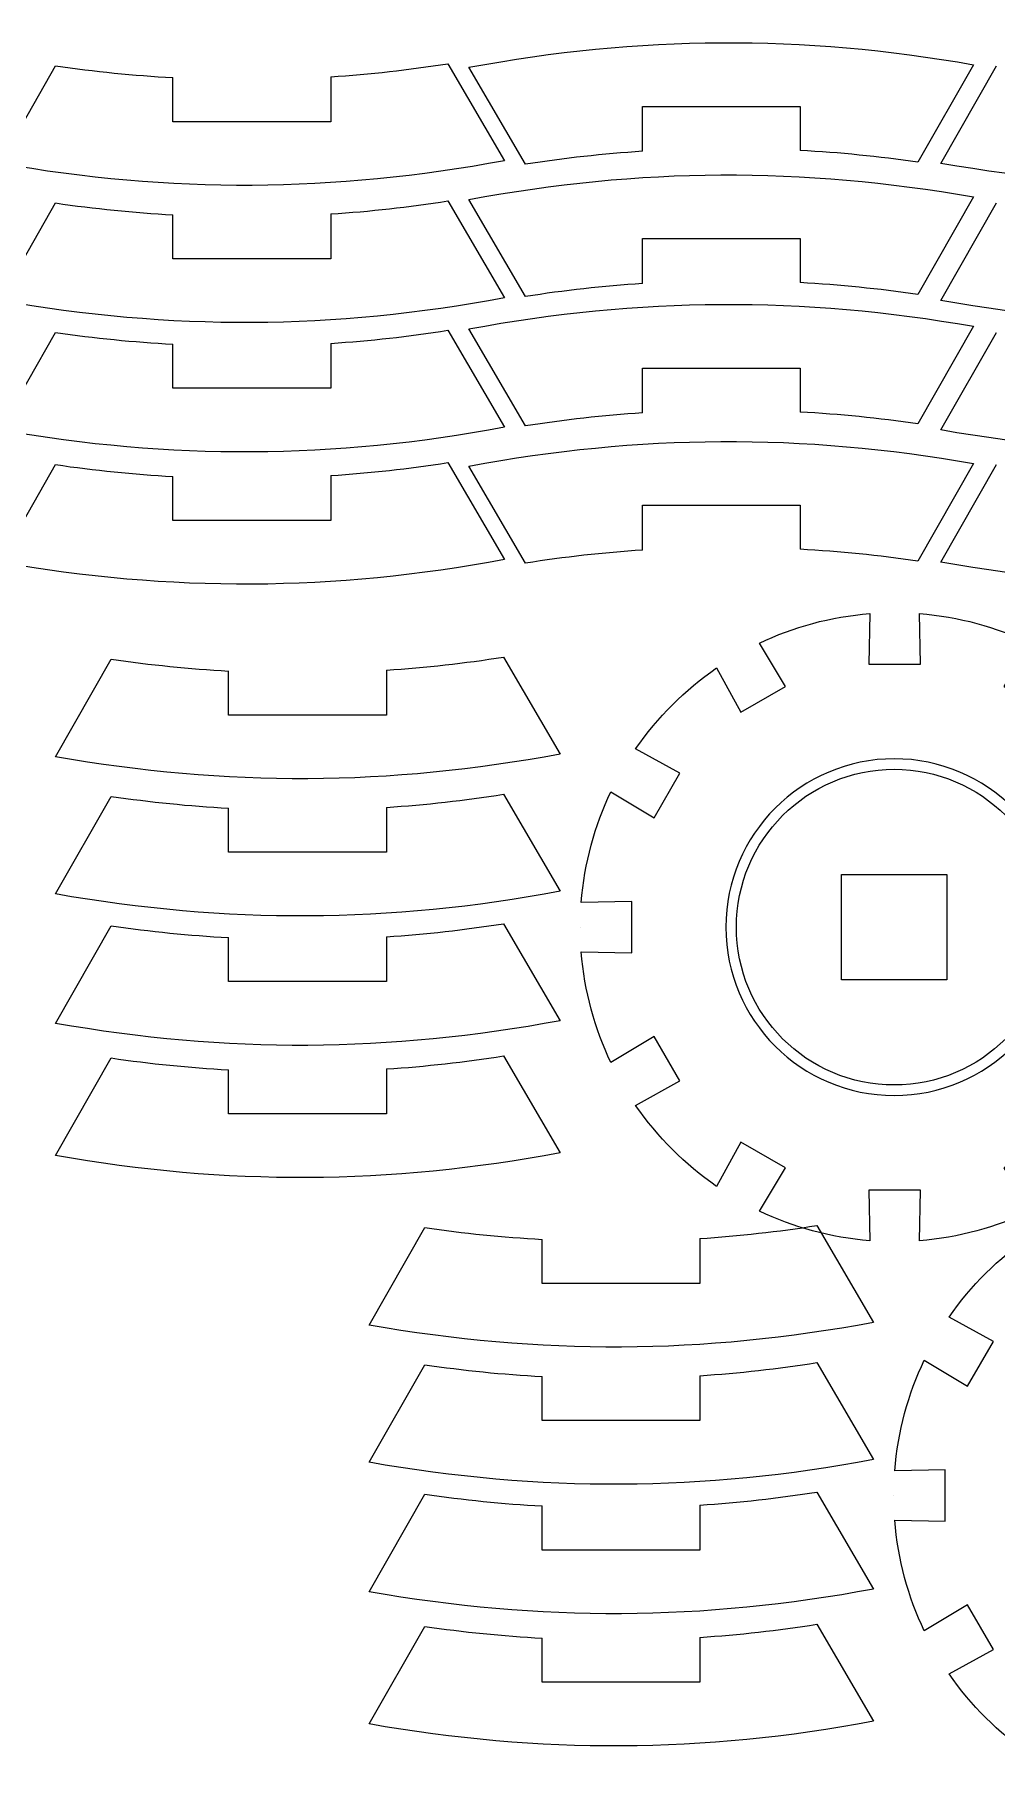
# Model space of a CAD drawing. Header units: centimetres. Extents: x -226 to -75, y 0 to 222.
# Drawn here: x -179.43 to -174.86, y 5.6 to 13.79 of the extents above; entities that cross this region are included whole.
import ezdxf

# ---------------------------------------------------------------- set-up
doc = ezdxf.new("R2010")
doc.units = ezdxf.units.CM
doc.header["$MEASUREMENT"] = 0
doc.layers.add('layer 1', color=7, linetype='Continuous')

msp = doc.modelspace()

# ---------------------------------------------------------------- linework, layer by layer
at = {"layer": 'layer 1', "color": 1, "lineweight": 9}
for points in [[(-177.3656, 13.63624), (-176.55467, 13.78812), (-175.7798, 13.79217), (-174.96735, 13.64877)], [(-179.59499, 13.17984), (-179.59499, 13.17984), (-179.33048, 13.64356), (-179.33048, 13.64356)], [(-179.33048, 13.64355), (-179.14499, 13.61635), (-178.95925, 13.59758), (-178.77207, 13.58725)], [(-178.02207, 13.59132), (-177.83559, 13.6036), (-177.65066, 13.62427), (-177.46605, 13.65334)], [(-177.46606, 13.65333), (-177.46606, 13.65333), (-177.19672, 13.19246), (-177.19672, 13.19246)], [(-177.09627, 13.17529), (-177.09627, 13.17529), (-177.36561, 13.63623), (-177.36561, 13.63623)], [(-174.96734, 13.64879), (-174.96734, 13.64879), (-175.23181, 13.18506), (-175.23181, 13.18506)], [(-175.12178, 13.17984), (-175.12178, 13.17984), (-174.85727, 13.64356), (-174.85727, 13.64356)], [(-178.77207, 13.37793), (-178.77207, 13.37793), (-178.77207, 13.58727), (-178.77207, 13.58727)], [(-178.02207, 13.59132), (-178.02207, 13.59132), (-178.02207, 13.37793), (-178.02207, 13.37793)], [(-176.54026, 13.2373), (-176.54026, 13.2373), (-176.54026, 13.4507), (-176.54026, 13.4507)], [(-176.54026, 13.45069), (-176.54026, 13.45069), (-175.79026, 13.45069), (-175.79026, 13.45069)], [(-175.79027, 13.45069), (-175.79027, 13.45069), (-175.79027, 13.24129), (-175.79027, 13.24129)], [(-178.02207, 13.37793), (-178.02207, 13.37793), (-178.77207, 13.37793), (-178.77207, 13.37793)], [(-176.54026, 13.2373), (-176.72671, 13.22496), (-176.91167, 13.20435), (-177.09628, 13.17528)], [(-175.23181, 13.18508), (-175.4173, 13.21228), (-175.60308, 13.23097), (-175.79026, 13.24131)], [(-177.19673, 13.19245), (-178.00766, 13.04051), (-178.7825, 13.03645), (-179.59498, 13.17985)], [(-177.3656, 13.00793), (-176.55467, 13.15987), (-175.7798, 13.16393), (-174.96735, 13.02045)], [(-172.72351, 13.19245), (-173.53444, 13.04051), (-174.30928, 13.03645), (-175.12177, 13.17985)], [(-179.59499, 12.52796), (-179.59499, 12.52796), (-179.33048, 12.99168), (-179.33048, 12.99168)], [(-179.33048, 12.99167), (-179.14499, 12.96447), (-178.95925, 12.94577), (-178.77207, 12.93543)], [(-178.02207, 12.93944), (-177.83559, 12.95179), (-177.65066, 12.97239), (-177.46605, 13.00146)], [(-177.46606, 13.00145), (-177.46606, 13.00145), (-177.19672, 12.54058), (-177.19672, 12.54058)], [(-177.09627, 12.54704), (-177.09627, 12.54704), (-177.36561, 13.00791), (-177.36561, 13.00791)], [(-174.96734, 13.02047), (-174.96734, 13.02047), (-175.23181, 12.55674), (-175.23181, 12.55674)], [(-175.12178, 12.52796), (-175.12178, 12.52796), (-174.85727, 12.99168), (-174.85727, 12.99168)], [(-178.77207, 12.72605), (-178.77207, 12.72605), (-178.77207, 12.93546), (-178.77207, 12.93546)], [(-178.02207, 12.93944), (-178.02207, 12.93944), (-178.02207, 12.72605), (-178.02207, 12.72605)], [(-176.54026, 12.82238), (-176.54026, 12.82238), (-175.79026, 12.82238), (-175.79026, 12.82238)], [(-176.54026, 12.60905), (-176.54026, 12.60905), (-176.54026, 12.82238), (-176.54026, 12.82238)], [(-175.79027, 12.82238), (-175.79027, 12.82238), (-175.79027, 12.61304), (-175.79027, 12.61304)], [(-178.02207, 12.72605), (-178.02207, 12.72605), (-178.77207, 12.72605), (-178.77207, 12.72605)], [(-177.19673, 12.54057), (-178.00766, 12.38862), (-178.7825, 12.38457), (-179.59498, 12.52797)], [(-177.3656, 12.39305), (-176.55467, 12.54499), (-175.7798, 12.54898), (-174.96735, 12.40557)], [(-176.54026, 12.60905), (-176.72671, 12.59671), (-176.91167, 12.57611), (-177.09628, 12.54704)], [(-175.23181, 12.55676), (-175.4173, 12.58403), (-175.60308, 12.60273), (-175.79026, 12.61306)], [(-172.72351, 12.54057), (-173.53444, 12.38862), (-174.30928, 12.38457), (-175.12177, 12.52797)], [(-179.59499, 11.91308), (-179.59499, 11.91308), (-179.33048, 12.3768), (-179.33048, 12.3768)], [(-179.33048, 12.37679), (-179.14499, 12.34959), (-178.95925, 12.33089), (-178.77207, 12.32055)], [(-178.02207, 12.32456), (-177.83559, 12.33691), (-177.65066, 12.35751), (-177.46605, 12.38658)], [(-177.46606, 12.38657), (-177.46606, 12.38657), (-177.19672, 11.9257), (-177.19672, 11.9257)], [(-177.09627, 11.93216), (-177.09627, 11.93216), (-177.36561, 12.39303), (-177.36561, 12.39303)], [(-174.96734, 12.40559), (-174.96734, 12.40559), (-175.23181, 11.94186), (-175.23181, 11.94186)], [(-175.12178, 11.91308), (-175.12178, 11.91308), (-174.85727, 12.3768), (-174.85727, 12.3768)], [(-178.77207, 12.11117), (-178.77207, 12.11117), (-178.77207, 12.32058), (-178.77207, 12.32058)], [(-178.02207, 12.32456), (-178.02207, 12.32456), (-178.02207, 12.11117), (-178.02207, 12.11117)], [(-176.54026, 11.99411), (-176.54026, 11.99411), (-176.54026, 12.2075), (-176.54026, 12.2075)], [(-176.54026, 12.20749), (-176.54026, 12.20749), (-175.79026, 12.20749), (-175.79026, 12.20749)], [(-175.79027, 12.20749), (-175.79027, 12.20749), (-175.79027, 11.99816), (-175.79027, 11.99816)], [(-178.02207, 12.11117), (-178.02207, 12.11117), (-178.77207, 12.11117), (-178.77207, 12.11117)], [(-176.54026, 11.99411), (-176.72671, 11.98183), (-176.91167, 11.96116), (-177.09628, 11.93216)], [(-175.23181, 11.94188), (-175.4173, 11.96908), (-175.60308, 11.98784), (-175.79026, 11.99818)], [(-177.19673, 11.92569), (-178.00766, 11.77374), (-178.7825, 11.76969), (-179.59498, 11.91309)], [(-177.3656, 11.74117), (-176.55467, 11.89311), (-175.7798, 11.89717), (-174.96735, 11.75369)], [(-172.72351, 11.92569), (-173.53444, 11.77374), (-174.30928, 11.76969), (-175.12177, 11.91309)], [(-179.59499, 11.28483), (-179.59499, 11.28483), (-179.33048, 11.74856), (-179.33048, 11.74856)], [(-179.33048, 11.74854), (-179.14499, 11.72134), (-178.95925, 11.70257), (-178.77207, 11.69224)], [(-178.02207, 11.69631), (-177.83559, 11.70859), (-177.65066, 11.72926), (-177.46605, 11.75826)], [(-177.46606, 11.75825), (-177.46606, 11.75825), (-177.19672, 11.29738), (-177.19672, 11.29738)], [(-177.09627, 11.28028), (-177.09627, 11.28028), (-177.36561, 11.74115), (-177.36561, 11.74115)], [(-174.96734, 11.75371), (-174.96734, 11.75371), (-175.23181, 11.29005), (-175.23181, 11.29005)], [(-175.12178, 11.28483), (-175.12178, 11.28483), (-174.85727, 11.74856), (-174.85727, 11.74856)], [(-178.77207, 11.48292), (-178.77207, 11.48292), (-178.77207, 11.69226), (-178.77207, 11.69226)], [(-178.02207, 11.69631), (-178.02207, 11.69631), (-178.02207, 11.48292), (-178.02207, 11.48292)], [(-178.02207, 11.48292), (-178.02207, 11.48292), (-178.77207, 11.48292), (-178.77207, 11.48292)], [(-176.54026, 11.34229), (-176.54026, 11.34229), (-176.54026, 11.55562), (-176.54026, 11.55562)], [(-176.54026, 11.55561), (-176.54026, 11.55561), (-175.79026, 11.55561), (-175.79026, 11.55561)], [(-175.79027, 11.55561), (-175.79027, 11.55561), (-175.79027, 11.34628), (-175.79027, 11.34628)], [(-176.54026, 11.34229), (-176.72671, 11.32995), (-176.91167, 11.30934), (-177.09628, 11.28027)], [(-175.23181, 11.29007), (-175.4173, 11.31727), (-175.60308, 11.33596), (-175.79026, 11.3463)], [(-177.19673, 11.29737), (-178.00766, 11.14543), (-178.7825, 11.14144), (-179.59498, 11.28485)], [(-172.72351, 11.29737), (-173.53444, 11.14543), (-174.30928, 11.14144), (-175.12177, 11.28485)], [(-179.33003, 10.36044), (-179.33003, 10.36044), (-179.06556, 10.8241), (-179.06556, 10.8241)], [(-179.06555, 10.82408), (-178.88006, 10.79688), (-178.69429, 10.77819), (-178.50707, 10.76785)], [(-177.7571, 10.77185), (-177.57063, 10.7842), (-177.38566, 10.8048), (-177.20109, 10.83387)], [(-177.2011, 10.83387), (-177.2011, 10.83387), (-176.93176, 10.373), (-176.93176, 10.373)], [(-178.50707, 10.55853), (-178.50707, 10.55853), (-178.50707, 10.76787), (-178.50707, 10.76787)], [(-177.7571, 10.77185), (-177.7571, 10.77185), (-177.7571, 10.55853), (-177.7571, 10.55853)], [(-177.7571, 10.55853), (-177.7571, 10.55853), (-178.50707, 10.55853), (-178.50707, 10.55853)], [(-176.93176, 10.37298), (-177.74269, 10.22104), (-178.51753, 10.21698), (-179.33002, 10.36046)], [(-179.33003, 9.70856), (-179.33003, 9.70856), (-179.06556, 10.17229), (-179.06556, 10.17229)], [(-179.06555, 10.17227), (-178.88006, 10.14507), (-178.69429, 10.1263), (-178.50707, 10.11597)], [(-177.7571, 10.12004), (-177.57063, 10.13232), (-177.38566, 10.15299), (-177.20109, 10.18199)], [(-177.2011, 10.18199), (-177.2011, 10.18199), (-176.93176, 9.72112), (-176.93176, 9.72112)], [(-178.50707, 9.90665), (-178.50707, 9.90665), (-178.50707, 10.11599), (-178.50707, 10.11599)], [(-177.7571, 10.12004), (-177.7571, 10.12004), (-177.7571, 9.90665), (-177.7571, 9.90665)], [(-177.7571, 9.90665), (-177.7571, 9.90665), (-178.50707, 9.90665), (-178.50707, 9.90665)], [(-175.59358, 9.30073), (-175.59358, 9.30073), (-175.59358, 9.80076), (-175.59358, 9.80076)], [(-175.59358, 9.80075), (-175.59358, 9.80075), (-175.09356, 9.80075), (-175.09356, 9.80075)], [(-175.09356, 9.80075), (-175.09356, 9.80075), (-175.09356, 9.30073), (-175.09356, 9.30073)], [(-176.93176, 9.7211), (-177.74269, 9.56916), (-178.51753, 9.56518), (-179.33002, 9.70858)], [(-179.33003, 9.09368), (-179.33003, 9.09368), (-179.06556, 9.55741), (-179.06556, 9.55741)], [(-179.06555, 9.55739), (-178.88006, 9.53012), (-178.69429, 9.51142), (-178.50707, 9.50109)], [(-177.7571, 9.50509), (-177.57063, 9.51744), (-177.38566, 9.53804), (-177.20109, 9.56711)], [(-177.2011, 9.5671), (-177.2011, 9.5671), (-176.93176, 9.10624), (-176.93176, 9.10624)], [(-178.50707, 9.29177), (-178.50707, 9.29177), (-178.50707, 9.50111), (-178.50707, 9.50111)], [(-177.7571, 9.50509), (-177.7571, 9.50509), (-177.7571, 9.29177), (-177.7571, 9.29177)], [(-177.7571, 9.29177), (-177.7571, 9.29177), (-178.50707, 9.29177), (-178.50707, 9.29177)], [(-175.09356, 9.30073), (-175.09356, 9.30073), (-175.59359, 9.30073), (-175.59359, 9.30073)], [(-176.93176, 9.10622), (-177.74269, 8.95428), (-178.51753, 8.95022), (-179.33002, 9.0937)], [(-177.7571, 8.87685), (-177.57063, 8.88919), (-177.38566, 8.9098), (-177.20109, 8.93886)], [(-177.2011, 8.93886), (-177.2011, 8.93886), (-176.93176, 8.47792), (-176.93176, 8.47792)], [(-179.33003, 8.46536), (-179.33003, 8.46536), (-179.06556, 8.92909), (-179.06556, 8.92909)], [(-179.06555, 8.92907), (-178.88006, 8.90188), (-178.69429, 8.88318), (-178.50707, 8.87284)], [(-178.50707, 8.66346), (-178.50707, 8.66346), (-178.50707, 8.87287), (-178.50707, 8.87287)], [(-177.7571, 8.87685), (-177.7571, 8.87685), (-177.7571, 8.66345), (-177.7571, 8.66345)], [(-177.7571, 8.66346), (-177.7571, 8.66346), (-178.50707, 8.66346), (-178.50707, 8.66346)], [(-176.93176, 8.4779), (-177.74269, 8.32603), (-178.51753, 8.32198), (-179.33002, 8.46538)], [(-177.83985, 7.65994), (-177.83985, 7.65994), (-177.57538, 8.12359), (-177.57538, 8.12359)], [(-177.57538, 8.12358), (-177.38989, 8.09638), (-177.20411, 8.07768), (-177.01689, 8.06734)], [(-176.26693, 8.07135), (-176.08045, 8.0837), (-175.89549, 8.1043), (-175.71091, 8.13337)], [(-175.71093, 8.13336), (-175.71093, 8.13336), (-175.44158, 7.67249), (-175.44158, 7.67249)], [(-177.01689, 7.85803), (-177.01689, 7.85803), (-177.01689, 8.06737), (-177.01689, 8.06737)], [(-176.26693, 8.07135), (-176.26693, 8.07135), (-176.26693, 7.85802), (-176.26693, 7.85802)], [(-176.26693, 7.85803), (-176.26693, 7.85803), (-177.0169, 7.85803), (-177.0169, 7.85803)], [(-175.44159, 7.67248), (-176.25252, 7.52054), (-177.02736, 7.51648), (-177.83984, 7.65995)], [(-177.83985, 7.00805), (-177.83985, 7.00805), (-177.57538, 7.47178), (-177.57538, 7.47178)], [(-177.57538, 7.47176), (-177.38989, 7.44456), (-177.20411, 7.4258), (-177.01689, 7.41546)], [(-176.26693, 7.41953), (-176.08045, 7.43181), (-175.89549, 7.45248), (-175.71091, 7.48148)], [(-175.71093, 7.48148), (-175.71093, 7.48148), (-175.44158, 7.02061), (-175.44158, 7.02061)], [(-177.01689, 7.20615), (-177.01689, 7.20615), (-177.01689, 7.41548), (-177.01689, 7.41548)], [(-176.26693, 7.41953), (-176.26693, 7.41953), (-176.26693, 7.20614), (-176.26693, 7.20614)], [(-176.26693, 7.20615), (-176.26693, 7.20615), (-177.0169, 7.20615), (-177.0169, 7.20615)], [(-175.44159, 7.02059), (-176.25252, 6.86865), (-177.02736, 6.86466), (-177.83984, 7.00807)], [(-177.83985, 6.39317), (-177.83985, 6.39317), (-177.57538, 6.8569), (-177.57538, 6.8569)], [(-177.57538, 6.85688), (-177.38989, 6.82961), (-177.20411, 6.81092), (-177.01689, 6.80058)], [(-176.26693, 6.80459), (-176.08045, 6.81693), (-175.89549, 6.83754), (-175.71091, 6.8666)], [(-176.26693, 6.80459), (-176.26693, 6.80459), (-176.26693, 6.59126), (-176.26693, 6.59126)], [(-175.71093, 6.8666), (-175.71093, 6.8666), (-175.44158, 6.40573), (-175.44158, 6.40573)], [(-177.01689, 6.59127), (-177.01689, 6.59127), (-177.01689, 6.8006), (-177.01689, 6.8006)], [(-176.26693, 6.59127), (-176.26693, 6.59127), (-177.0169, 6.59127), (-177.0169, 6.59127)], [(-175.44159, 6.40571), (-176.25252, 6.25377), (-177.02736, 6.24972), (-177.83984, 6.39319)], [(-176.26693, 6.17634), (-176.08045, 6.18869), (-175.89549, 6.20929), (-175.71091, 6.23836)], [(-175.71093, 6.23835), (-175.71093, 6.23835), (-175.44158, 5.77741), (-175.44158, 5.77741)], [(-177.83985, 5.76486), (-177.83985, 5.76486), (-177.57538, 6.22858), (-177.57538, 6.22858)], [(-177.57538, 6.22857), (-177.38989, 6.20137), (-177.20411, 6.18267), (-177.01689, 6.17233)], [(-177.01689, 5.96295), (-177.01689, 5.96295), (-177.01689, 6.17236), (-177.01689, 6.17236)], [(-176.26693, 6.17634), (-176.26693, 6.17634), (-176.26693, 5.96294), (-176.26693, 5.96294)], [(-176.26693, 5.96295), (-176.26693, 5.96295), (-177.0169, 5.96295), (-177.0169, 5.96295)], [(-175.44159, 5.7774), (-176.25252, 5.62553), (-177.02736, 5.62147), (-177.83984, 5.76487)]]:
    msp.add_open_spline(points, degree=3, dxfattribs=at)
for points, knots in [([(-176.36215, 10.28175), (-176.36215, 10.28175), (-176.48467, 10.06959), (-176.48467, 10.06959), (-176.48467, 10.06959), (-176.48467, 10.06959), (-176.69055, 10.1942), (-176.69055, 10.1942), (-176.69055, 10.1942), (-176.7676, 10.0328), (-176.81621, 9.85539), (-176.83078, 9.66838), (-176.83078, 9.66838), (-176.83078, 9.66838), (-176.59082, 9.67328), (-176.59082, 9.67328), (-176.59082, 9.67328), (-176.59082, 9.67328), (-176.59082, 9.42828), (-176.59082, 9.42828), (-176.59082, 9.42828), (-176.59082, 9.42828), (-176.83082, 9.43322), (-176.83082, 9.43322), (-176.83082, 9.43322), (-176.81621, 9.24621), (-176.76764, 9.0688), (-176.69059, 8.90744), (-176.69059, 8.90744), (-176.69059, 8.90744), (-176.48464, 9.03193), (-176.48464, 9.03193), (-176.48464, 9.03193), (-176.48464, 9.03193), (-176.36212, 8.81981), (-176.36212, 8.81981), (-176.36212, 8.81981), (-176.36212, 8.81981), (-176.57269, 8.70396), (-176.57269, 8.70396), (-176.57269, 8.70396), (-176.46897, 8.55343), (-176.33845, 8.42293), (-176.18795, 8.31915), (-176.18795, 8.31915), (-176.18795, 8.31915), (-176.07199, 8.52972), (-176.07199, 8.52972), (-176.07199, 8.52972), (-176.07199, 8.52972), (-175.85983, 8.4072), (-175.85983, 8.4072), (-175.85983, 8.4072), (-175.85983, 8.4072), (-175.98447, 8.20125), (-175.98447, 8.20125), (-175.98447, 8.20125), (-175.82311, 8.12424), (-175.64566, 8.07559), (-175.45869, 8.06098), (-175.45869, 8.06098), (-175.45869, 8.06098), (-175.46356, 8.30098), (-175.46356, 8.30098), (-175.46356, 8.30098), (-175.46356, 8.30098), (-175.21855, 8.30098), (-175.21855, 8.30098), (-175.21855, 8.30098), (-175.21855, 8.30098), (-175.22346, 8.06098), (-175.22346, 8.06098), (-175.22346, 8.06098), (-175.03645, 8.07559), (-174.85907, 8.12417), (-174.69771, 8.20125), (-174.69771, 8.20125), (-174.69771, 8.20125), (-174.82224, 8.40713), (-174.82224, 8.40713), (-174.82224, 8.40713), (-174.82224, 8.40713), (-174.61005, 8.52965), (-174.61005, 8.52965), (-174.61005, 8.52965), (-174.61005, 8.52965), (-174.49419, 8.31915), (-174.49419, 8.31915), (-174.49419, 8.31915), (-174.34366, 8.42286), (-174.21314, 8.55336), (-174.10946, 8.70389), (-174.10946, 8.70389), (-174.10946, 8.70389), (-174.31989, 8.81981), (-174.31989, 8.81981), (-174.31989, 8.81981), (-174.31989, 8.81981), (-174.19744, 9.03193), (-174.19744, 9.03193), (-174.19744, 9.03193), (-174.19744, 9.03193), (-173.99156, 8.90737), (-173.99156, 8.90737), (-173.99156, 8.90737), (-173.91444, 9.06873), (-173.86583, 9.24618), (-173.85126, 9.43315), (-173.85126, 9.43315), (-173.85126, 9.43315), (-174.09118, 9.42828), (-174.09118, 9.42828), (-174.09118, 9.42828), (-174.09118, 9.42828), (-174.09122, 9.67328), (-174.09122, 9.67328), (-174.09122, 9.67328), (-174.09122, 9.67328), (-173.85126, 9.66831), (-173.85126, 9.66831), (-173.85126, 9.66831), (-173.86583, 9.85532), (-173.91444, 10.03273), (-173.99152, 10.19412), (-173.99152, 10.19412), (-173.99152, 10.19412), (-174.19737, 10.06959), (-174.19737, 10.06959), (-174.19737, 10.06959), (-174.19737, 10.06959), (-174.31989, 10.28175), (-174.31989, 10.28175), (-174.31989, 10.28175), (-174.31989, 10.28175), (-174.10942, 10.39757), (-174.10942, 10.39757), (-174.10942, 10.39757), (-174.21314, 10.54814), (-174.34363, 10.6787), (-174.49419, 10.78238), (-174.49419, 10.78238), (-174.49419, 10.78238), (-174.61001, 10.57199), (-174.61001, 10.57199), (-174.61001, 10.57199), (-174.61001, 10.57199), (-174.82221, 10.6944), (-174.82221, 10.6944), (-174.82221, 10.6944), (-174.82221, 10.6944), (-174.69764, 10.90028), (-174.69764, 10.90028), (-174.69764, 10.90028), (-174.85904, 10.97733), (-175.03645, 11.02597), (-175.22346, 11.04051), (-175.22346, 11.04051), (-175.22346, 11.04051), (-175.21855, 10.80059), (-175.21855, 10.80059), (-175.21855, 10.80059), (-175.21855, 10.80059), (-175.46356, 10.80059), (-175.46356, 10.80059), (-175.46356, 10.80059), (-175.46356, 10.80059), (-175.45865, 11.04051), (-175.45865, 11.04051), (-175.45865, 11.04051), (-175.64559, 11.02597), (-175.82304, 10.97733), (-175.98436, 10.90028), (-175.98436, 10.90028), (-175.98436, 10.90028), (-175.85987, 10.6944), (-175.85987, 10.6944), (-175.85987, 10.6944), (-175.85987, 10.6944), (-176.07203, 10.57191), (-176.07203, 10.57191), (-176.07203, 10.57191), (-176.07203, 10.57191), (-176.18792, 10.78238), (-176.18792, 10.78238), (-176.18792, 10.78238), (-176.33838, 10.6787), (-176.46894, 10.54814), (-176.57266, 10.39764), (-176.57266, 10.39764), (-176.57266, 10.39764), (-176.36215, 10.28175), (-176.36215, 10.28175)], [0, 0, 0, 0, 0.0204082, 0.0204082, 0.0204082, 0.0204082, 0.0408163, 0.0408163, 0.0408163, 0.0408163, 0.0612245, 0.0612245, 0.0612245, 0.0612245, 0.0816327, 0.0816327, 0.0816327, 0.0816327, 0.1020408, 0.1020408, 0.1020408, 0.1020408, 0.122449, 0.122449, 0.122449, 0.122449, 0.1428571, 0.1428571, 0.1428571, 0.1428571, 0.1632653, 0.1632653, 0.1632653, 0.1632653, 0.1836735, 0.1836735, 0.1836735, 0.1836735, 0.2040816, 0.2040816, 0.2040816, 0.2040816, 0.2244898, 0.2244898, 0.2244898, 0.2244898, 0.244898, 0.244898, 0.244898, 0.244898, 0.2653061, 0.2653061, 0.2653061, 0.2653061, 0.2857143, 0.2857143, 0.2857143, 0.2857143, 0.3061224, 0.3061224, 0.3061224, 0.3061224, 0.3265306, 0.3265306, 0.3265306, 0.3265306, 0.3469388, 0.3469388, 0.3469388, 0.3469388, 0.3673469, 0.3673469, 0.3673469, 0.3673469, 0.3877551, 0.3877551, 0.3877551, 0.3877551, 0.4081633, 0.4081633, 0.4081633, 0.4081633, 0.4285714, 0.4285714, 0.4285714, 0.4285714, 0.4489796, 0.4489796, 0.4489796, 0.4489796, 0.4693878, 0.4693878, 0.4693878, 0.4693878, 0.4897959, 0.4897959, 0.4897959, 0.4897959, 0.5102041, 0.5102041, 0.5102041, 0.5102041, 0.5306122, 0.5306122, 0.5306122, 0.5306122, 0.5510204, 0.5510204, 0.5510204, 0.5510204, 0.5714286, 0.5714286, 0.5714286, 0.5714286, 0.5918367, 0.5918367, 0.5918367, 0.5918367, 0.6122449, 0.6122449, 0.6122449, 0.6122449, 0.6326531, 0.6326531, 0.6326531, 0.6326531, 0.6530612, 0.6530612, 0.6530612, 0.6530612, 0.6734694, 0.6734694, 0.6734694, 0.6734694, 0.6938776, 0.6938776, 0.6938776, 0.6938776, 0.7142857, 0.7142857, 0.7142857, 0.7142857, 0.7346939, 0.7346939, 0.7346939, 0.7346939, 0.755102, 0.755102, 0.755102, 0.755102, 0.7755102, 0.7755102, 0.7755102, 0.7755102, 0.7959184, 0.7959184, 0.7959184, 0.7959184, 0.8163265, 0.8163265, 0.8163265, 0.8163265, 0.8367347, 0.8367347, 0.8367347, 0.8367347, 0.8571429, 0.8571429, 0.8571429, 0.8571429, 0.877551, 0.877551, 0.877551, 0.877551, 0.8979592, 0.8979592, 0.8979592, 0.8979592, 0.9183673, 0.9183673, 0.9183673, 0.9183673, 0.9387755, 0.9387755, 0.9387755, 0.9387755, 0.9591837, 0.9591837, 0.9591837, 0.9591837, 1, 1, 1, 1]), ([(-175.34354, 8.75076), (-175.78539, 8.75076), (-176.14357, 9.1089), (-176.14357, 9.55071), (-176.14357, 9.55071), (-176.14357, 9.99257), (-175.78539, 10.35074), (-175.34354, 10.35074), (-175.34354, 10.35074), (-174.90176, 10.35074), (-174.54354, 9.99257), (-174.54354, 9.55071), (-174.54354, 9.55071), (-174.54354, 9.1089), (-174.90176, 8.75076), (-175.34354, 8.75076)], [0, 0, 0, 0, 0.2, 0.2, 0.2, 0.2, 0.4, 0.4, 0.4, 0.4, 0.6, 0.6, 0.6, 0.6, 1, 1, 1, 1]), ([(-175.34354, 8.80078), (-174.92938, 8.80078), (-174.59353, 9.13655), (-174.59353, 9.55071), (-174.59353, 9.55071), (-174.59353, 9.96495), (-174.92938, 10.30072), (-175.34354, 10.30072), (-175.34354, 10.30072), (-175.75777, 10.30072), (-176.09358, 9.96495), (-176.09358, 9.55071), (-176.09358, 9.55071), (-176.09358, 9.13655), (-175.75777, 8.80078), (-175.34354, 8.80078)], [0, 0, 0, 0, 0.2, 0.2, 0.2, 0.2, 0.4, 0.4, 0.4, 0.4, 0.6, 0.6, 0.6, 0.6, 1, 1, 1, 1]), ([(-176.83582, 9.55147), (-176.83582, 9.55118), (-176.83585, 9.55097), (-176.83585, 9.55076), (-176.83585, 9.55076), (-176.83585, 9.55051), (-176.83582, 9.5503), (-176.83582, 9.55009), (-176.83582, 9.55009), (-176.83582, 9.55009), (-176.83582, 9.55147), (-176.83582, 9.55147)], [0, 0, 0, 0, 0.25, 0.25, 0.25, 0.25, 0.5, 0.5, 0.5, 0.5, 1, 1, 1, 1]), ([(-174.87197, 7.58125), (-174.87197, 7.58125), (-174.99449, 7.36909), (-174.99449, 7.36909), (-174.99449, 7.36909), (-174.99449, 7.36909), (-175.20037, 7.49369), (-175.20037, 7.49369), (-175.20037, 7.49369), (-175.27742, 7.33229), (-175.32603, 7.15488), (-175.3406, 6.96787), (-175.3406, 6.96787), (-175.3406, 6.96787), (-175.10064, 6.97278), (-175.10064, 6.97278), (-175.10064, 6.97278), (-175.10064, 6.97278), (-175.10064, 6.72777), (-175.10064, 6.72777), (-175.10064, 6.72777), (-175.10064, 6.72777), (-175.34064, 6.73271), (-175.34064, 6.73271), (-175.34064, 6.73271), (-175.32603, 6.5457), (-175.27746, 6.36829), (-175.20041, 6.20693), (-175.20041, 6.20693), (-175.20041, 6.20693), (-174.99446, 6.33143), (-174.99446, 6.33143), (-174.99446, 6.33143), (-174.99446, 6.33143), (-174.87194, 6.1193), (-174.87194, 6.1193), (-174.87194, 6.1193), (-174.87194, 6.1193), (-175.08251, 6.00345), (-175.08251, 6.00345), (-175.08251, 6.00345), (-174.97879, 5.85292), (-174.84827, 5.72243), (-174.69777, 5.61864), (-174.69777, 5.61864), (-174.69777, 5.61864), (-174.58181, 5.82921), (-174.58181, 5.82921), (-174.58181, 5.82921), (-174.58181, 5.82921), (-174.36965, 5.70669), (-174.36965, 5.70669), (-174.36965, 5.70669), (-174.36965, 5.70669), (-174.49429, 5.50074), (-174.49429, 5.50074), (-174.49429, 5.50074), (-174.33293, 5.42373), (-174.15548, 5.37508), (-173.96851, 5.36048), (-173.96851, 5.36048), (-173.96851, 5.36048), (-173.97338, 5.60047), (-173.97338, 5.60047), (-173.97338, 5.60047), (-173.97338, 5.60047), (-173.72837, 5.60047), (-173.72837, 5.60047), (-173.72837, 5.60047), (-173.72837, 5.60047), (-173.73328, 5.36048), (-173.73328, 5.36048), (-173.73328, 5.36048), (-173.54627, 5.37508), (-173.36889, 5.42366), (-173.20753, 5.50074), (-173.20753, 5.50074), (-173.20753, 5.50074), (-173.33206, 5.70662), (-173.33206, 5.70662), (-173.33206, 5.70662), (-173.33206, 5.70662), (-173.11987, 5.82914), (-173.11987, 5.82914), (-173.11987, 5.82914), (-173.11987, 5.82914), (-173.00402, 5.61864), (-173.00402, 5.61864), (-173.00402, 5.61864), (-172.85349, 5.72236), (-172.72296, 5.85285), (-172.61928, 6.00338), (-172.61928, 6.00338), (-172.61928, 6.00338), (-172.82971, 6.1193), (-172.82971, 6.1193), (-172.82971, 6.1193), (-172.82971, 6.1193), (-172.70726, 6.33143), (-172.70726, 6.33143), (-172.70726, 6.33143), (-172.70726, 6.33143), (-172.50138, 6.20686), (-172.50138, 6.20686), (-172.50138, 6.20686), (-172.42426, 6.36822), (-172.37565, 6.54567), (-172.36108, 6.73264), (-172.36108, 6.73264), (-172.36108, 6.73264), (-172.601, 6.72777), (-172.601, 6.72777), (-172.601, 6.72777), (-172.601, 6.72777), (-172.60104, 6.97278), (-172.60104, 6.97278), (-172.60104, 6.97278), (-172.60104, 6.97278), (-172.36108, 6.9678), (-172.36108, 6.9678), (-172.36108, 6.9678), (-172.37565, 7.15481), (-172.42426, 7.33222), (-172.50134, 7.49362), (-172.50134, 7.49362), (-172.50134, 7.49362), (-172.70719, 7.36909), (-172.70719, 7.36909), (-172.70719, 7.36909), (-172.70719, 7.36909), (-172.82971, 7.58125), (-172.82971, 7.58125), (-172.82971, 7.58125), (-172.82971, 7.58125), (-172.61924, 7.69707), (-172.61924, 7.69707), (-172.61924, 7.69707), (-172.72296, 7.84763), (-172.85345, 7.97819), (-173.00402, 8.08188), (-173.00402, 8.08188), (-173.00402, 8.08188), (-173.11983, 7.87148), (-173.11983, 7.87148), (-173.11983, 7.87148), (-173.11983, 7.87148), (-173.33203, 7.99389), (-173.33203, 7.99389), (-173.33203, 7.99389), (-173.33203, 7.99389), (-173.20746, 8.19977), (-173.20746, 8.19977), (-173.20746, 8.19977), (-173.36886, 8.27682), (-173.54627, 8.32547), (-173.73328, 8.34), (-173.73328, 8.34), (-173.73328, 8.34), (-173.72837, 8.10008), (-173.72837, 8.10008), (-173.72837, 8.10008), (-173.72837, 8.10008), (-173.97338, 8.10008), (-173.97338, 8.10008), (-173.97338, 8.10008), (-173.97338, 8.10008), (-173.96847, 8.34), (-173.96847, 8.34), (-173.96847, 8.34), (-174.15541, 8.32547), (-174.33286, 8.27682), (-174.49418, 8.19977), (-174.49418, 8.19977), (-174.49418, 8.19977), (-174.36969, 7.99389), (-174.36969, 7.99389), (-174.36969, 7.99389), (-174.36969, 7.99389), (-174.58185, 7.87141), (-174.58185, 7.87141), (-174.58185, 7.87141), (-174.58185, 7.87141), (-174.69774, 8.08188), (-174.69774, 8.08188), (-174.69774, 8.08188), (-174.8482, 7.97819), (-174.97876, 7.84763), (-175.08248, 7.69714), (-175.08248, 7.69714), (-175.08248, 7.69714), (-174.87197, 7.58125), (-174.87197, 7.58125)], [0, 0, 0, 0, 0.0204082, 0.0204082, 0.0204082, 0.0204082, 0.0408163, 0.0408163, 0.0408163, 0.0408163, 0.0612245, 0.0612245, 0.0612245, 0.0612245, 0.0816327, 0.0816327, 0.0816327, 0.0816327, 0.1020408, 0.1020408, 0.1020408, 0.1020408, 0.122449, 0.122449, 0.122449, 0.122449, 0.1428571, 0.1428571, 0.1428571, 0.1428571, 0.1632653, 0.1632653, 0.1632653, 0.1632653, 0.1836735, 0.1836735, 0.1836735, 0.1836735, 0.2040816, 0.2040816, 0.2040816, 0.2040816, 0.2244898, 0.2244898, 0.2244898, 0.2244898, 0.244898, 0.244898, 0.244898, 0.244898, 0.2653061, 0.2653061, 0.2653061, 0.2653061, 0.2857143, 0.2857143, 0.2857143, 0.2857143, 0.3061224, 0.3061224, 0.3061224, 0.3061224, 0.3265306, 0.3265306, 0.3265306, 0.3265306, 0.3469388, 0.3469388, 0.3469388, 0.3469388, 0.3673469, 0.3673469, 0.3673469, 0.3673469, 0.3877551, 0.3877551, 0.3877551, 0.3877551, 0.4081633, 0.4081633, 0.4081633, 0.4081633, 0.4285714, 0.4285714, 0.4285714, 0.4285714, 0.4489796, 0.4489796, 0.4489796, 0.4489796, 0.4693878, 0.4693878, 0.4693878, 0.4693878, 0.4897959, 0.4897959, 0.4897959, 0.4897959, 0.5102041, 0.5102041, 0.5102041, 0.5102041, 0.5306122, 0.5306122, 0.5306122, 0.5306122, 0.5510204, 0.5510204, 0.5510204, 0.5510204, 0.5714286, 0.5714286, 0.5714286, 0.5714286, 0.5918367, 0.5918367, 0.5918367, 0.5918367, 0.6122449, 0.6122449, 0.6122449, 0.6122449, 0.6326531, 0.6326531, 0.6326531, 0.6326531, 0.6530612, 0.6530612, 0.6530612, 0.6530612, 0.6734694, 0.6734694, 0.6734694, 0.6734694, 0.6938776, 0.6938776, 0.6938776, 0.6938776, 0.7142857, 0.7142857, 0.7142857, 0.7142857, 0.7346939, 0.7346939, 0.7346939, 0.7346939, 0.755102, 0.755102, 0.755102, 0.755102, 0.7755102, 0.7755102, 0.7755102, 0.7755102, 0.7959184, 0.7959184, 0.7959184, 0.7959184, 0.8163265, 0.8163265, 0.8163265, 0.8163265, 0.8367347, 0.8367347, 0.8367347, 0.8367347, 0.8571429, 0.8571429, 0.8571429, 0.8571429, 0.877551, 0.877551, 0.877551, 0.877551, 0.8979592, 0.8979592, 0.8979592, 0.8979592, 0.9183673, 0.9183673, 0.9183673, 0.9183673, 0.9387755, 0.9387755, 0.9387755, 0.9387755, 0.9591837, 0.9591837, 0.9591837, 0.9591837, 1, 1, 1, 1]), ([(-175.34564, 6.85096), (-175.34564, 6.85068), (-175.34568, 6.85047), (-175.34568, 6.85025), (-175.34568, 6.85025), (-175.34568, 6.85001), (-175.34564, 6.8498), (-175.34564, 6.84958), (-175.34564, 6.84958), (-175.34564, 6.84958), (-175.34564, 6.85096), (-175.34564, 6.85096)], [0, 0, 0, 0, 0.25, 0.25, 0.25, 0.25, 0.5, 0.5, 0.5, 0.5, 1, 1, 1, 1])]:
    msp.add_open_spline(points, degree=3, knots=knots, dxfattribs=at)

doc.saveas('drawing.dxf')
